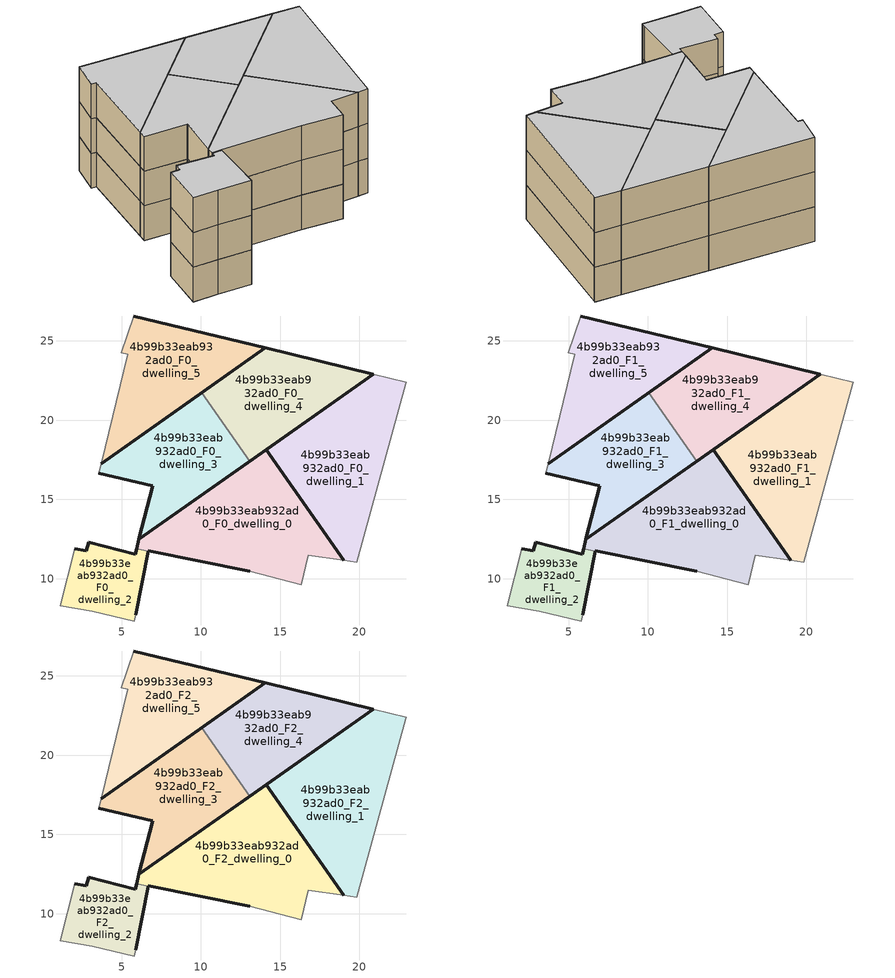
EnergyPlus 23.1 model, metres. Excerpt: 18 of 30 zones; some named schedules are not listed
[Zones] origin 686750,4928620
4b99b33eab932ad0_F0_dwelling_0
 floor ground (EU_floor_Construction): 19.03,11.16 14.11,18.14 6.09,12.49 5.94,11.9 6.69,11.75 13.09,10.47 16.32,9.62 16.78,11.48 z0
 wall outside (EU_wall_Construction): 5.94,11.9 6.09,12.49 14.11,18.14 19.03,11.16 / 13.09,10.47 6.69,11.75 z0:3
 wall adiabatic (EU_wall_Construction): 19.03,11.16 16.78,11.48 16.32,9.62 13.09,10.47 z0:3
 wall to 4b99b33eab932ad0_F0_dwelling_2 (EU_wall_Construction): 6.69,11.75 5.94,11.9 z0:3
4b99b33eab932ad0_F0_dwelling_1
 floor ground (EU_floor_Construction): 19.84,11.05 22.92,22.3 22.95,22.4 20.88,22.9 14.12,18.14 19.03,11.16 z0
 wall outside (EU_wall_Construction): 19.03,11.16 14.12,18.14 20.88,22.9 z0:3
 wall adiabatic (EU_wall_Construction): 20.88,22.9 22.95,22.4 22.92,22.3 19.84,11.05 19.03,11.16 z0:3
4b99b33eab932ad0_F0_dwelling_2
 floor ground (EU_floor_Construction): 5.81,7.33 5.89,7.71 6.69,11.75 5.94,11.9 5.85,11.55 2.92,12.31 2.78,11.75 2.03,11.89 1.13,8.3 3.13,7.94 z0
 wall outside (EU_wall_Construction): 2.03,11.89 2.78,11.75 2.92,12.31 5.85,11.55 5.94,11.9 / 6.69,11.75 5.89,7.71 z0:3
 wall adiabatic (EU_wall_Construction): 5.89,7.71 5.81,7.33 3.13,7.94 1.13,8.3 2.03,11.89 z0:3
4b99b33eab932ad0_F0_dwelling_3
 floor ground (EU_floor_Construction): 13.09,17.42 10.05,21.74 3.7,17.27 3.55,16.64 6.93,15.86 6.97,15.85 6.09,12.49 z0
 wall outside (EU_wall_Construction): 3.7,17.27 10.05,21.74 / 13.09,17.42 6.09,12.49 6.97,15.85 6.93,15.86 3.55,16.64 z0:3
 wall to 4b99b33eab932ad0_F0_dwelling_4 (EU_wall_Construction): 10.05,21.74 13.09,17.42 z0:3
 wall adiabatic (EU_wall_Construction): 3.55,16.64 3.7,17.27 z0:3
4b99b33eab932ad0_F0_dwelling_4
 floor ground (EU_floor_Construction): 20.88,22.9 14.06,24.56 10.05,21.74 13.09,17.42 z0
 wall outside (EU_wall_Construction): 10.05,21.74 14.06,24.56 20.88,22.9 13.09,17.42 z0:3
4b99b33eab932ad0_F0_dwelling_5
 floor ground (EU_floor_Construction): 14.06,24.56 5.78,26.57 4.98,24.27 5.38,24.17 3.7,17.27 z0
 wall outside (EU_wall_Construction): 5.78,26.57 14.06,24.56 3.7,17.27 z0:3
 wall adiabatic (EU_wall_Construction): 3.7,17.27 5.38,24.17 4.98,24.27 5.78,26.57 z0:3
4b99b33eab932ad0_F1_dwelling_0
 floor to 4b99b33eab932ad0_F0_dwelling_0 (EU_floor_Construction): 19.03,11.16 14.11,18.14 6.09,12.49 5.94,11.9 6.69,11.75 13.09,10.47 16.32,9.62 16.78,11.48 z3
 wall outside (EU_wall_Construction): 5.94,11.9 6.09,12.49 14.11,18.14 19.03,11.16 / 13.09,10.47 6.69,11.75 z3:6
 wall adiabatic (EU_wall_Construction): 19.03,11.16 16.78,11.48 16.32,9.62 13.09,10.47 z3:6
 wall to 4b99b33eab932ad0_F1_dwelling_2 (EU_wall_Construction): 6.69,11.75 5.94,11.9 z3:6
4b99b33eab932ad0_F1_dwelling_1
 floor to 4b99b33eab932ad0_F0_dwelling_1 (EU_floor_Construction): 19.84,11.05 22.92,22.3 22.95,22.4 20.88,22.9 14.12,18.14 19.03,11.16 z3
 wall outside (EU_wall_Construction): 19.03,11.16 14.12,18.14 20.88,22.9 z3:6
 wall adiabatic (EU_wall_Construction): 20.88,22.9 22.95,22.4 22.92,22.3 19.84,11.05 19.03,11.16 z3:6
4b99b33eab932ad0_F1_dwelling_2
 floor to 4b99b33eab932ad0_F0_dwelling_2 (EU_floor_Construction): 5.81,7.33 5.89,7.71 6.69,11.75 5.94,11.9 5.85,11.55 2.92,12.31 2.78,11.75 2.03,11.89 1.13,8.3 3.13,7.94 z3
 wall outside (EU_wall_Construction): 2.03,11.89 2.78,11.75 2.92,12.31 5.85,11.55 5.94,11.9 / 6.69,11.75 5.89,7.71 z3:6
 wall adiabatic (EU_wall_Construction): 5.89,7.71 5.81,7.33 3.13,7.94 1.13,8.3 2.03,11.89 z3:6
4b99b33eab932ad0_F1_dwelling_3
 floor to 4b99b33eab932ad0_F0_dwelling_3 (EU_floor_Construction): 13.09,17.42 10.05,21.74 3.7,17.27 3.55,16.64 6.93,15.86 6.97,15.85 6.09,12.49 z3
 wall outside (EU_wall_Construction): 3.7,17.27 10.05,21.74 / 13.09,17.42 6.09,12.49 6.97,15.85 6.93,15.86 3.55,16.64 z3:6
 wall to 4b99b33eab932ad0_F1_dwelling_4 (EU_wall_Construction): 10.05,21.74 13.09,17.42 z3:6
 wall adiabatic (EU_wall_Construction): 3.55,16.64 3.7,17.27 z3:6
4b99b33eab932ad0_F1_dwelling_4
 floor to 4b99b33eab932ad0_F0_dwelling_4 (EU_floor_Construction): 20.88,22.9 14.06,24.56 10.05,21.74 13.09,17.42 z3
 wall outside (EU_wall_Construction): 10.05,21.74 14.06,24.56 20.88,22.9 13.09,17.42 z3:6
4b99b33eab932ad0_F1_dwelling_5
 floor to 4b99b33eab932ad0_F0_dwelling_5 (EU_floor_Construction): 14.06,24.56 5.78,26.57 4.98,24.27 5.38,24.17 3.7,17.27 z3
 wall outside (EU_wall_Construction): 5.78,26.57 14.06,24.56 3.7,17.27 z3:6
 wall adiabatic (EU_wall_Construction): 3.7,17.27 5.38,24.17 4.98,24.27 5.78,26.57 z3:6
4b99b33eab932ad0_F2_dwelling_0
 floor to 4b99b33eab932ad0_F1_dwelling_0 (EU_floor_Construction): 19.03,11.16 14.11,18.14 6.09,12.49 5.94,11.9 6.69,11.75 13.09,10.47 16.32,9.62 16.78,11.48 z6
 wall outside (EU_wall_Construction): 5.94,11.9 6.09,12.49 14.11,18.14 19.03,11.16 / 13.09,10.47 6.69,11.75 z6:9
 wall adiabatic (EU_wall_Construction): 19.03,11.16 16.78,11.48 16.32,9.62 13.09,10.47 z6:9
 wall to 4b99b33eab932ad0_F2_dwelling_2 (EU_wall_Construction): 6.69,11.75 5.94,11.9 z6:9
 ceiling to 4b99b33eab932ad0_F3_dwelling_0 (EU_floor_Construction): 14.11,18.14 19.03,11.16 16.78,11.48 16.32,9.62 13.09,10.47 6.69,11.75 5.94,11.9 6.09,12.49 z9
4b99b33eab932ad0_F2_dwelling_1
 floor to 4b99b33eab932ad0_F1_dwelling_1 (EU_floor_Construction): 19.84,11.05 22.92,22.3 22.95,22.4 20.88,22.9 14.12,18.14 19.03,11.16 z6
 wall outside (EU_wall_Construction): 19.03,11.16 14.12,18.14 20.88,22.9 z6:9
 wall adiabatic (EU_wall_Construction): 20.88,22.9 22.95,22.4 22.92,22.3 19.84,11.05 19.03,11.16 z6:9
 ceiling to 4b99b33eab932ad0_F3_dwelling_1 (EU_floor_Construction): 22.95,22.4 22.92,22.3 19.84,11.05 19.03,11.16 14.12,18.14 20.88,22.9 z9
4b99b33eab932ad0_F2_dwelling_2
 floor to 4b99b33eab932ad0_F1_dwelling_2 (EU_floor_Construction): 5.81,7.33 5.89,7.71 6.69,11.75 5.94,11.9 5.85,11.55 2.92,12.31 2.78,11.75 2.03,11.89 1.13,8.3 3.13,7.94 z6
 wall outside (EU_wall_Construction): 2.03,11.89 2.78,11.75 2.92,12.31 5.85,11.55 5.94,11.9 / 6.69,11.75 5.89,7.71 z6:9
 wall adiabatic (EU_wall_Construction): 5.89,7.71 5.81,7.33 3.13,7.94 1.13,8.3 2.03,11.89 z6:9
 ceiling to 4b99b33eab932ad0_F3_dwelling_2 (EU_floor_Construction): 6.69,11.75 5.89,7.71 5.81,7.33 3.13,7.94 1.13,8.3 2.03,11.89 2.78,11.75 2.92,12.31 5.85,11.55 5.94,11.9 z9
4b99b33eab932ad0_F2_dwelling_3
 floor to 4b99b33eab932ad0_F1_dwelling_3 (EU_floor_Construction): 13.09,17.42 10.05,21.74 3.7,17.27 3.55,16.64 6.93,15.86 6.97,15.85 6.09,12.49 z6
 wall outside (EU_wall_Construction): 3.7,17.27 10.05,21.74 / 13.09,17.42 6.09,12.49 6.97,15.85 6.93,15.86 3.55,16.64 z6:9
 wall to 4b99b33eab932ad0_F2_dwelling_4 (EU_wall_Construction): 10.05,21.74 13.09,17.42 z6:9
 wall adiabatic (EU_wall_Construction): 3.55,16.64 3.7,17.27 z6:9
 ceiling to 4b99b33eab932ad0_F3_dwelling_3 (EU_floor_Construction): 10.05,21.74 13.09,17.42 6.09,12.49 6.97,15.85 6.93,15.86 3.55,16.64 3.7,17.27 z9
4b99b33eab932ad0_F2_dwelling_4
 floor to 4b99b33eab932ad0_F1_dwelling_4 (EU_floor_Construction): 20.88,22.9 14.06,24.56 10.05,21.74 13.09,17.42 z6
 wall outside (EU_wall_Construction): 10.05,21.74 14.06,24.56 20.88,22.9 13.09,17.42 z6:9
 ceiling to 4b99b33eab932ad0_F3_dwelling_4 (EU_floor_Construction): 20.88,22.9 13.09,17.42 10.05,21.74 14.06,24.56 z9
4b99b33eab932ad0_F2_dwelling_5
 floor to 4b99b33eab932ad0_F1_dwelling_5 (EU_floor_Construction): 14.06,24.56 5.78,26.57 4.98,24.27 5.38,24.17 3.7,17.27 z6
 wall outside (EU_wall_Construction): 5.78,26.57 14.06,24.56 3.7,17.27 z6:9
 wall adiabatic (EU_wall_Construction): 3.7,17.27 5.38,24.17 4.98,24.27 5.78,26.57 z6:9
 ceiling to 4b99b33eab932ad0_F3_dwelling_5 (EU_floor_Construction): 14.06,24.56 3.7,17.27 5.38,24.17 4.98,24.27 5.78,26.57 z9
[Building]
EU S2 Campaign: North Axis=0; Terrain=City; Solar Distribution=FullExterior
[Site:Location]
Bologna: Latitude=44.5; Longitude=11.25; Time Zone=1; Elevation=37
[SizingPeriod:WeatherFileDays]
AnnualSizingPeriod: Begin Month=1; Begin Day of Month=1; End Month=12; End Day of Month=31; Day of Week for Start Day=Monday; Use Weather File Daylight Saving Period=No; Use Weather File Rain and Snow Indicators=No
[MATERIAL]
EU_InternalMass_Material: Roughness=MediumRough; Thickness=0.1; Conductivity=1; Density=1800; Specific Heat=900; Thermal Absorptance=0.9; Solar Absorptance=0.7; Visible Absorptance=0.7
[MATERIAL:NOMASS] Roughness=MediumRough; Thermal Absorptance=0.9; Solar Absorptance=0.7; Visible Absorptance=0.7
Name | Thermal Resistance
EU_wall_NoMass | 0.779417
EU_floor_NoMass | 0.588222
[CONSTRUCTION]
EU_wall_Construction: EU_wall_NoMass
EU_floor_Construction: EU_floor_NoMass
EU_InternalMass_Construction: EU_InternalMass_Material
[ZONE] Type=1; Multiplier=1; Ceiling Height=autocalculate; Floor Area=autocalculate; Part of Total Floor Area=Yes
Name | Volume
4b99b33eab932ad0_F0_dwelling_0; 4b99b33eab932ad0_F1_dwelling_0; 4b99b33eab932ad0_F2_dwelling_0 | 161.823
4b99b33eab932ad0_F0_dwelling_1; 4b99b33eab932ad0_F1_dwelling_1; 4b99b33eab932ad0_F2_dwelling_1 | 158.038
4b99b33eab932ad0_F0_dwelling_2; 4b99b33eab932ad0_F1_dwelling_2; 4b99b33eab932ad0_F2_dwelling_2 | 58.2444
4b99b33eab932ad0_F0_dwelling_3; 4b99b33eab932ad0_F1_dwelling_3; 4b99b33eab932ad0_F2_dwelling_3 | 114.409
4b99b33eab932ad0_F0_dwelling_4; 4b99b33eab932ad0_F1_dwelling_4; 4b99b33eab932ad0_F2_dwelling_4 | 114.403
4b99b33eab932ad0_F0_dwelling_5; 4b99b33eab932ad0_F1_dwelling_5; 4b99b33eab932ad0_F2_dwelling_5 | 121.383
[INTERNALMASS] Construction=EU_InternalMass_Construction
Name | Zone or ZoneList | Surface Area
4b99b33eab932ad0_F0_dwelling_0_EU_InternalMass | 4b99b33eab932ad0_F0_dwelling_0 | 53.9453
4b99b33eab932ad0_F0_dwelling_1_EU_InternalMass | 4b99b33eab932ad0_F0_dwelling_1 | 52.6971
4b99b33eab932ad0_F0_dwelling_2_EU_InternalMass | 4b99b33eab932ad0_F0_dwelling_2 | 19.4142
4b99b33eab932ad0_F0_dwelling_3_EU_InternalMass | 4b99b33eab932ad0_F0_dwelling_3 | 38.1363
4b99b33eab932ad0_F0_dwelling_4_EU_InternalMass | 4b99b33eab932ad0_F0_dwelling_4 | 38.1344
4b99b33eab932ad0_F0_dwelling_5_EU_InternalMass | 4b99b33eab932ad0_F0_dwelling_5 | 40.461
4b99b33eab932ad0_F1_dwelling_0_EU_InternalMass | 4b99b33eab932ad0_F1_dwelling_0 | 53.9453
4b99b33eab932ad0_F1_dwelling_1_EU_InternalMass | 4b99b33eab932ad0_F1_dwelling_1 | 52.6971
4b99b33eab932ad0_F1_dwelling_2_EU_InternalMass | 4b99b33eab932ad0_F1_dwelling_2 | 19.4142
4b99b33eab932ad0_F1_dwelling_3_EU_InternalMass | 4b99b33eab932ad0_F1_dwelling_3 | 38.1363
4b99b33eab932ad0_F1_dwelling_4_EU_InternalMass | 4b99b33eab932ad0_F1_dwelling_4 | 38.1344
4b99b33eab932ad0_F1_dwelling_5_EU_InternalMass | 4b99b33eab932ad0_F1_dwelling_5 | 40.461
4b99b33eab932ad0_F2_dwelling_0_EU_InternalMass | 4b99b33eab932ad0_F2_dwelling_0 | 53.9453
4b99b33eab932ad0_F2_dwelling_1_EU_InternalMass | 4b99b33eab932ad0_F2_dwelling_1 | 52.6971
4b99b33eab932ad0_F2_dwelling_2_EU_InternalMass | 4b99b33eab932ad0_F2_dwelling_2 | 19.4142
4b99b33eab932ad0_F2_dwelling_3_EU_InternalMass | 4b99b33eab932ad0_F2_dwelling_3 | 38.1363
4b99b33eab932ad0_F2_dwelling_4_EU_InternalMass | 4b99b33eab932ad0_F2_dwelling_4 | 38.1344
4b99b33eab932ad0_F2_dwelling_5_EU_InternalMass | 4b99b33eab932ad0_F2_dwelling_5 | 40.461
[OTHEREQUIPMENT] Fuel Type=Electricity; Design Level Calculation Method=Watts/Area; Power per Zone Floor Area=1; Fraction Latent=0; Fraction Radiant=0; Fraction Lost=0; Carbon Dioxide Generation Rate=0; EndUse Subcategory=EU_Step8_InternalGains
Name | Zone or ZoneList or Space or SpaceList | Schedule
EU_Step8_InternalGain_4b99b33eab932ad0_F0_dwelling_0_f000 | 4b99b33eab932ad0_F0_dwelling_0 | EU_Step8_GainSchedule_4b99b33eab932ad0_F0_dwelling_0_f000
EU_Step8_InternalGain_4b99b33eab932ad0_F0_dwelling_1_f000 | 4b99b33eab932ad0_F0_dwelling_1 | EU_Step8_GainSchedule_4b99b33eab932ad0_F0_dwelling_1_f000
EU_Step8_InternalGain_4b99b33eab932ad0_F0_dwelling_2_f000 | 4b99b33eab932ad0_F0_dwelling_2 | EU_Step8_GainSchedule_4b99b33eab932ad0_F0_dwelling_2_f000
EU_Step8_InternalGain_4b99b33eab932ad0_F0_dwelling_3_f000 | 4b99b33eab932ad0_F0_dwelling_3 | EU_Step8_GainSchedule_4b99b33eab932ad0_F0_dwelling_3_f000
EU_Step8_InternalGain_4b99b33eab932ad0_F0_dwelling_4_f000 | 4b99b33eab932ad0_F0_dwelling_4 | EU_Step8_GainSchedule_4b99b33eab932ad0_F0_dwelling_4_f000
EU_Step8_InternalGain_4b99b33eab932ad0_F0_dwelling_5_f000 | 4b99b33eab932ad0_F0_dwelling_5 | EU_Step8_GainSchedule_4b99b33eab932ad0_F0_dwelling_5_f000
EU_Step8_InternalGain_4b99b33eab932ad0_F1_dwelling_0_f000 | 4b99b33eab932ad0_F1_dwelling_0 | EU_Step8_GainSchedule_4b99b33eab932ad0_F1_dwelling_0_f000
EU_Step8_InternalGain_4b99b33eab932ad0_F1_dwelling_1_f000 | 4b99b33eab932ad0_F1_dwelling_1 | EU_Step8_GainSchedule_4b99b33eab932ad0_F1_dwelling_1_f000
EU_Step8_InternalGain_4b99b33eab932ad0_F1_dwelling_2_f000 | 4b99b33eab932ad0_F1_dwelling_2 | EU_Step8_GainSchedule_4b99b33eab932ad0_F1_dwelling_2_f000
EU_Step8_InternalGain_4b99b33eab932ad0_F1_dwelling_3_f000 | 4b99b33eab932ad0_F1_dwelling_3 | EU_Step8_GainSchedule_4b99b33eab932ad0_F1_dwelling_3_f000
EU_Step8_InternalGain_4b99b33eab932ad0_F1_dwelling_4_f000 | 4b99b33eab932ad0_F1_dwelling_4 | EU_Step8_GainSchedule_4b99b33eab932ad0_F1_dwelling_4_f000
EU_Step8_InternalGain_4b99b33eab932ad0_F1_dwelling_5_f000 | 4b99b33eab932ad0_F1_dwelling_5 | EU_Step8_GainSchedule_4b99b33eab932ad0_F1_dwelling_5_f000
EU_Step8_InternalGain_4b99b33eab932ad0_F2_dwelling_0_f000 | 4b99b33eab932ad0_F2_dwelling_0 | EU_Step8_GainSchedule_4b99b33eab932ad0_F2_dwelling_0_f000
EU_Step8_InternalGain_4b99b33eab932ad0_F2_dwelling_1_f000 | 4b99b33eab932ad0_F2_dwelling_1 | EU_Step8_GainSchedule_4b99b33eab932ad0_F2_dwelling_1_f000
EU_Step8_InternalGain_4b99b33eab932ad0_F2_dwelling_2_f000 | 4b99b33eab932ad0_F2_dwelling_2 | EU_Step8_GainSchedule_4b99b33eab932ad0_F2_dwelling_2_f000
EU_Step8_InternalGain_4b99b33eab932ad0_F2_dwelling_3_f000 | 4b99b33eab932ad0_F2_dwelling_3 | EU_Step8_GainSchedule_4b99b33eab932ad0_F2_dwelling_3_f000
EU_Step8_InternalGain_4b99b33eab932ad0_F2_dwelling_4_f000 | 4b99b33eab932ad0_F2_dwelling_4 | EU_Step8_GainSchedule_4b99b33eab932ad0_F2_dwelling_4_f000
EU_Step8_InternalGain_4b99b33eab932ad0_F2_dwelling_5_f000 | 4b99b33eab932ad0_F2_dwelling_5 | EU_Step8_GainSchedule_4b99b33eab932ad0_F2_dwelling_5_f000
[ZONEVENTILATION:DESIGNFLOWRATE] Schedule=EU_AlwaysOn; Design Flow Rate Calculation Method=AirChanges/Hour; Air Changes per Hour=0.712058; Ventilation Type=Natural; Fan Pressure Rise=0; Fan Total Efficiency=1; Constant Term Coefficient=1; Temperature Term Coefficient=0; Velocity Term Coefficient=0; Velocity Squared Term Coefficient=0; Minimum Indoor Temperature=-100; Maximum Indoor Temperature=100; Delta Temperature=-100; Minimum Outdoor Temperature=-100; Maximum Outdoor Temperature=100; Maximum Wind Speed=40
Name | Zone or ZoneList or Space or SpaceList
EU_ConstantAir_4b99b33eab932ad0_F0_dwelling_0 | 4b99b33eab932ad0_F0_dwelling_0
EU_ConstantAir_4b99b33eab932ad0_F0_dwelling_1 | 4b99b33eab932ad0_F0_dwelling_1
EU_ConstantAir_4b99b33eab932ad0_F0_dwelling_2 | 4b99b33eab932ad0_F0_dwelling_2
EU_ConstantAir_4b99b33eab932ad0_F0_dwelling_3 | 4b99b33eab932ad0_F0_dwelling_3
EU_ConstantAir_4b99b33eab932ad0_F0_dwelling_4 | 4b99b33eab932ad0_F0_dwelling_4
EU_ConstantAir_4b99b33eab932ad0_F0_dwelling_5 | 4b99b33eab932ad0_F0_dwelling_5
EU_ConstantAir_4b99b33eab932ad0_F1_dwelling_0 | 4b99b33eab932ad0_F1_dwelling_0
EU_ConstantAir_4b99b33eab932ad0_F1_dwelling_1 | 4b99b33eab932ad0_F1_dwelling_1
EU_ConstantAir_4b99b33eab932ad0_F1_dwelling_2 | 4b99b33eab932ad0_F1_dwelling_2
EU_ConstantAir_4b99b33eab932ad0_F1_dwelling_3 | 4b99b33eab932ad0_F1_dwelling_3
EU_ConstantAir_4b99b33eab932ad0_F1_dwelling_4 | 4b99b33eab932ad0_F1_dwelling_4
EU_ConstantAir_4b99b33eab932ad0_F1_dwelling_5 | 4b99b33eab932ad0_F1_dwelling_5
EU_ConstantAir_4b99b33eab932ad0_F2_dwelling_0 | 4b99b33eab932ad0_F2_dwelling_0
EU_ConstantAir_4b99b33eab932ad0_F2_dwelling_1 | 4b99b33eab932ad0_F2_dwelling_1
EU_ConstantAir_4b99b33eab932ad0_F2_dwelling_2 | 4b99b33eab932ad0_F2_dwelling_2
EU_ConstantAir_4b99b33eab932ad0_F2_dwelling_3 | 4b99b33eab932ad0_F2_dwelling_3
EU_ConstantAir_4b99b33eab932ad0_F2_dwelling_4 | 4b99b33eab932ad0_F2_dwelling_4
EU_ConstantAir_4b99b33eab932ad0_F2_dwelling_5 | 4b99b33eab932ad0_F2_dwelling_5
[HVACTEMPLATE:THERMOSTAT] Constant Heating Setpoint=20; Constant Cooling Setpoint=50
EU_HeatOnly_4b99b33eab932ad0_F0_dwelling_0; EU_HeatOnly_4b99b33eab932ad0_F0_dwelling_1; EU_HeatOnly_4b99b33eab932ad0_F0_dwelling_2; EU_HeatOnly_4b99b33eab932ad0_F0_dwelling_3; EU_HeatOnly_4b99b33eab932ad0_F0_dwelling_4; EU_HeatOnly_4b99b33eab932ad0_F0_dwelling_5; EU_HeatOnly_4b99b33eab932ad0_F1_dwelling_0; EU_HeatOnly_4b99b33eab932ad0_F1_dwelling_1; EU_HeatOnly_4b99b33eab932ad0_F1_dwelling_2; EU_HeatOnly_4b99b33eab932ad0_F1_dwelling_3; EU_HeatOnly_4b99b33eab932ad0_F1_dwelling_4; EU_HeatOnly_4b99b33eab932ad0_F1_dwelling_5; EU_HeatOnly_4b99b33eab932ad0_F2_dwelling_0; EU_HeatOnly_4b99b33eab932ad0_F2_dwelling_1; EU_HeatOnly_4b99b33eab932ad0_F2_dwelling_2; EU_HeatOnly_4b99b33eab932ad0_F2_dwelling_3; EU_HeatOnly_4b99b33eab932ad0_F2_dwelling_4; EU_HeatOnly_4b99b33eab932ad0_F2_dwelling_5; EU_HeatOnly_4b99b33eab932ad0_F3_dwelling_0; EU_HeatOnly_4b99b33eab932ad0_F3_dwelling_1; EU_HeatOnly_4b99b33eab932ad0_F3_dwelling_2; EU_HeatOnly_4b99b33eab932ad0_F3_dwelling_3; EU_HeatOnly_4b99b33eab932ad0_F3_dwelling_4; EU_HeatOnly_4b99b33eab932ad0_F3_dwelling_5; EU_HeatOnly_4b99b33eab932ad0_F4_dwelling_0; EU_HeatOnly_4b99b33eab932ad0_F4_dwelling_1; EU_HeatOnly_4b99b33eab932ad0_F4_dwelling_2; EU_HeatOnly_4b99b33eab932ad0_F4_dwelling_3; EU_HeatOnly_4b99b33eab932ad0_F4_dwelling_4; EU_HeatOnly_4b99b33eab932ad0_F4_dwelling_5
[HVACTEMPLATE:ZONE:IDEALLOADSAIRSYSTEM] System Availability Schedule=EU_AlwaysOn; Maximum Heating Supply Air Temperature=50; Minimum Cooling Supply Air Temperature=13; Maximum Heating Supply Air Humidity Ratio=0.0156; Minimum Cooling Supply Air Humidity Ratio=0.0077; Heating Limit=NoLimit; Cooling Limit=NoLimit; Heating Availability Schedule=EU_AlwaysOn; Cooling Availability Schedule=EU_CoolingOff; Dehumidification Control Type=ConstantSensibleHeatRatio; Cooling Sensible Heat Ratio=0.7; Dehumidification Setpoint=60; Humidification Control Type=None; Humidification Setpoint=30; Outdoor Air Method=None; Outdoor Air Flow Rate per Person=0.00944; Outdoor Air Flow Rate per Zone Floor Area=0; Outdoor Air Flow Rate per Zone=0; Demand Controlled Ventilation Type=None; Outdoor Air Economizer Type=NoEconomizer; Heat Recovery Type=None; Sensible Heat Recovery Effectiveness=0.7; Latent Heat Recovery Effectiveness=0.65
Name | Template Thermostat
4b99b33eab932ad0_F0_dwelling_0 | EU_HeatOnly_4b99b33eab932ad0_F0_dwelling_0
4b99b33eab932ad0_F0_dwelling_1 | EU_HeatOnly_4b99b33eab932ad0_F0_dwelling_1
4b99b33eab932ad0_F0_dwelling_2 | EU_HeatOnly_4b99b33eab932ad0_F0_dwelling_2
4b99b33eab932ad0_F0_dwelling_3 | EU_HeatOnly_4b99b33eab932ad0_F0_dwelling_3
